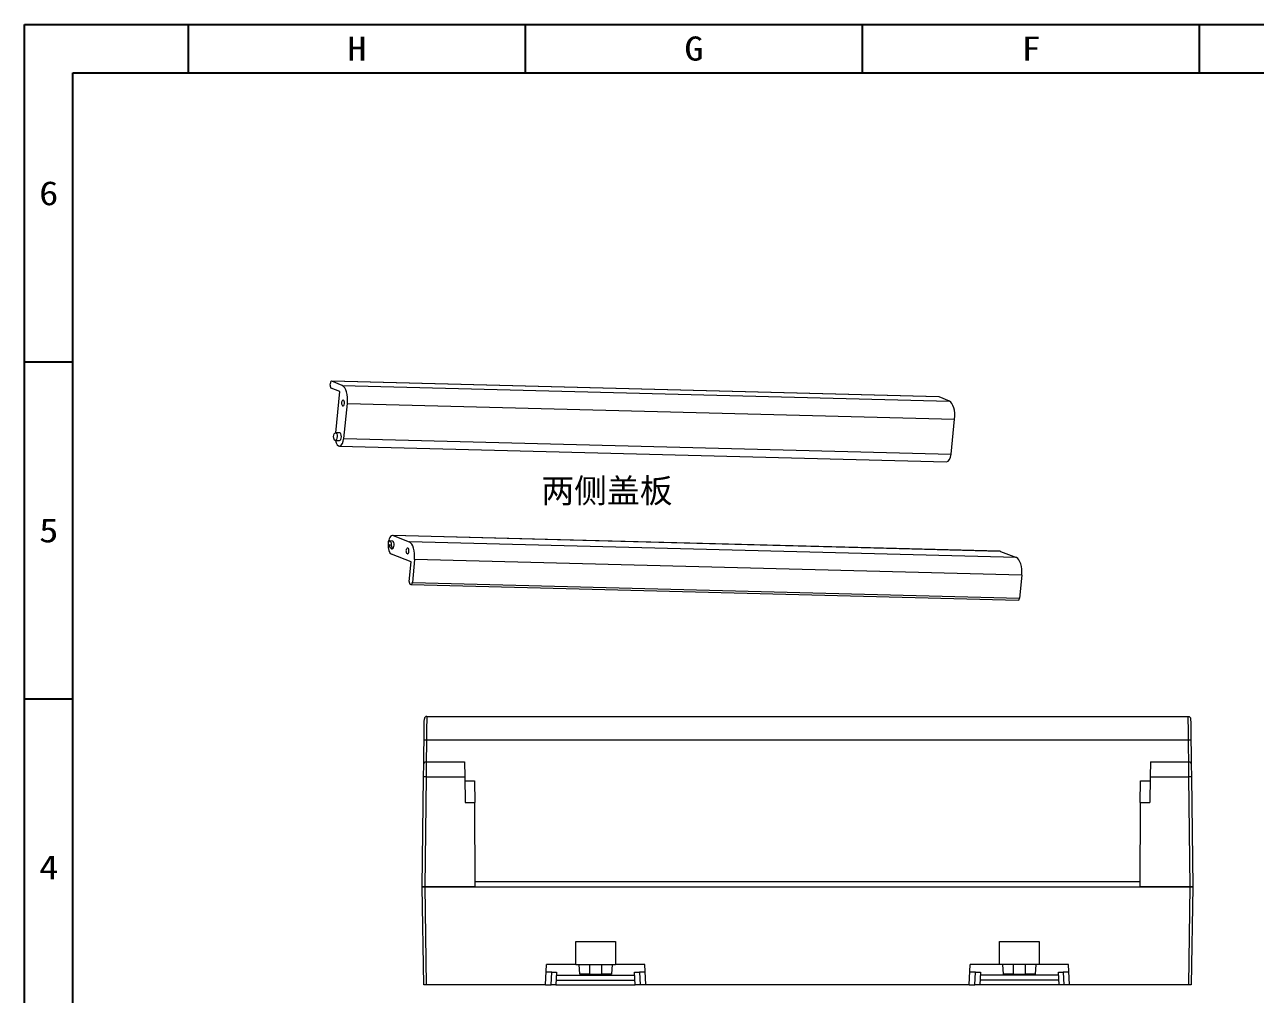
# Model space of a CAD drawing. Header units: millimetres. Extents: x -259 to 335, y 280 to 700.
# Drawn here: x -258.5 to -2.9, y 498.9 to 700.3 of the extents above; entities that cross this region are included whole.
import ezdxf
from ezdxf.enums import TextEntityAlignment as Align

# ---------------------------------------------------------------- set-up
doc = ezdxf.new("R2010")
doc.units = ezdxf.units.MM
doc.header["$MEASUREMENT"] = 0
doc.layers.get('0').update_dxf_attribs({"linetype": 'CONTINUOUS'})
doc.layers.add('1', color=7, linetype='CONTINUOUS')
doc.layers.add('50', color=7, linetype='CONTINUOUS')
doc.styles.add('TEXTSTYLE_0', font='txt', dxfattribs={"width": 0.8})

# ---------------------------------------------------------------- blocks, each defined once
blk = doc.blocks.new('SUN_6HWZ35TKK40GSGJE8VEUYAXIAKM')
at = {"color": 7, "linetype": 'Continuous'}
for p, q in [((-594, 420), (0, 420)), ((-594, 0), (-594, 420)), ((-560, 410), (-560, 420)), ((-490, 410), (-490, 420)), ((-420, 410), (-420, 420)), ((-350, 410), (-350, 420)), ((-584, 410), (-10, 410)), ((-584, 10), (-584, 410)), ((-594, 350), (-584, 350)), ((-594, 280), (-584, 280))]:
    blk.add_line(p, q, dxfattribs=at)
at = {"color": 2, "style": 'TEXTSTYLE_0'}
for s, width, p, p2 in [('H', 0.792988, (-526.99, 412.53), (-522.99, 412.53)), ('G', 0.736168, (-456.99, 412.53), (-452.99, 412.53)), ('F', 0.937433, (-386.99, 412.53), (-382.99, 412.53)), ('6', 1.029662, (-590.99, 382.5), (-586.99, 382.5)), ('5', 1.029662, (-590.99, 312.5), (-586.99, 312.5)), ('4', 1.029662, (-590.99, 242.5), (-586.99, 242.5))]:
    blk.add_text(s, height=5, dxfattribs=dict(at, width=width)).set_placement(p, p2, align=Align.FIT)

msp = doc.modelspace()

# ---------------------------------------------------------------- linework, layer by layer
at = {"layer": '1', "color": 7, "linetype": 'Continuous', "lineweight": 13}
for p, q in [((-175.13, 547.26), (-175.17, 544.1)), ((-175.13, 547.26), (-167.18, 547.26)), ((-167.18, 547.26), (-167.12, 544.1)), ((-24.71, 547.26), (-24.77, 544.1)), ((-24.71, 547.26), (-16.76, 547.26)), ((-16.73, 544.1), (-16.76, 547.26)), ((-175.67, 544.1), (-175.63, 546.77)), ((-16.26, 546.77), (-16.23, 544.1)), ((-175.95, 521.26), (-175.67, 544.1)), ((-175.17, 544.1), (-175.45, 521.26)), ((-175.17, 544.1), (-167.12, 544.1)), ((-167.12, 544.1), (-167.03, 538.76)), ((-167.11, 543.26), (-165.07, 543.26)), ((-165.07, 543.26), (-165.05, 538.76)), ((-26.84, 538.76), (-26.82, 543.26)), ((-26.82, 543.26), (-24.78, 543.26)), ((-24.77, 544.1), (-24.86, 538.76)), ((-24.77, 544.1), (-16.73, 544.1)), ((-16.45, 521.26), (-16.73, 544.1)), ((-16.23, 544.1), (-15.95, 521.26)), ((-167.03, 538.76), (-165.05, 538.76)), ((-164.96, 521.26), (-165.05, 538.76)), ((-26.84, 538.76), (-26.94, 521.26)), ((-26.84, 538.76), (-24.86, 538.76)), ((-175.63, 500.96), (-175.95, 521.26)), ((-175.45, 521.26), (-175.95, 521.26)), ((-175.95, 521.26), (-175.45, 521.26)), ((-164.96, 521.26), (-175.45, 521.26)), ((-175.45, 521.26), (-175.13, 500.96)), ((-175.45, 521.26), (-16.45, 521.26)), ((-16.45, 521.26), (-26.94, 521.26)), ((-16.76, 500.96), (-16.45, 521.26)), ((-15.95, 521.26), (-16.45, 521.26)), ((-16.45, 521.26), (-15.95, 521.26)), ((-15.95, 521.26), (-16.26, 500.96)), ((-144.05, 509.92), (-135.85, 509.92)), ((-144.05, 505.16), (-144.05, 509.92)), ((-135.85, 509.92), (-135.85, 505.16)), ((-56.05, 509.92), (-47.85, 509.92)), ((-56.05, 505.16), (-56.05, 509.92)), ((-47.85, 509.92), (-47.85, 505.16)), ((-150.36, 500.96), (-150.14, 505.16)), ((-149.04, 503.56), (-150.22, 503.56)), ((-144.05, 505.16), (-150.14, 505.16)), ((-149.18, 500.96), (-149.04, 503.56)), ((-149.04, 503.56), (-148.05, 503.56)), ((-148.05, 503.56), (-148.18, 500.96)), ((-144.05, 505.16), (-135.85, 505.16)), ((-143.26, 503.16), (-143.36, 505.16)), ((-141.25, 505.16), (-141.25, 503.16)), ((-138.65, 503.16), (-138.65, 505.16)), ((-136.53, 505.16), (-136.64, 503.16)), ((-129.76, 505.16), (-135.85, 505.16)), ((-131.71, 500.96), (-131.85, 503.56)), ((-131.85, 503.56), (-130.85, 503.56)), ((-130.85, 503.56), (-130.71, 500.96)), ((-129.67, 503.56), (-130.85, 503.56)), ((-129.54, 500.96), (-129.76, 505.16)), ((-62.36, 500.96), (-62.14, 505.16)), ((-61.04, 503.56), (-62.22, 503.56)), ((-56.05, 505.16), (-62.14, 505.16)), ((-61.18, 500.96), (-61.04, 503.56)), ((-61.04, 503.56), (-60.05, 503.56)), ((-60.05, 503.56), (-60.18, 500.96)), ((-47.85, 505.16), (-56.05, 505.16)), ((-55.26, 503.16), (-55.36, 505.16)), ((-53.25, 505.16), (-53.25, 503.16)), ((-50.65, 503.16), (-50.65, 505.16)), ((-48.53, 505.16), (-48.64, 503.16)), ((-41.76, 505.16), (-47.85, 505.16)), ((-43.71, 500.96), (-43.85, 503.56)), ((-43.85, 503.56), (-42.85, 503.56)), ((-42.85, 503.56), (-42.71, 500.96)), ((-41.67, 503.56), (-42.85, 503.56)), ((-41.54, 500.96), (-41.76, 505.16)), ((-148.13, 501.91), (-131.76, 501.91)), ((-148.08, 502.96), (-131.81, 502.96)), ((-141.25, 503.16), (-143.26, 503.16)), ((-141.25, 503.16), (-138.65, 503.16)), ((-136.64, 503.16), (-138.65, 503.16)), ((-43.76, 501.91), (-60.13, 501.91)), ((-43.81, 502.96), (-60.08, 502.96)), ((-53.25, 503.16), (-55.26, 503.16)), ((-53.25, 503.16), (-50.65, 503.16)), ((-48.64, 503.16), (-50.65, 503.16)), ((-175.13, 500.96), (-175.63, 500.96)), ((-150.36, 500.96), (-175.13, 500.96)), ((-150.36, 500.96), (-149.18, 500.96)), ((-148.18, 500.96), (-149.18, 500.96)), ((-148.18, 500.96), (-131.71, 500.96)), ((-130.71, 500.96), (-131.71, 500.96)), ((-129.54, 500.96), (-130.71, 500.96)), ((-62.36, 500.96), (-129.54, 500.96)), ((-62.36, 500.96), (-61.18, 500.96)), ((-60.18, 500.96), (-61.18, 500.96)), ((-43.71, 500.96), (-60.18, 500.96)), ((-42.71, 500.96), (-43.71, 500.96)), ((-41.54, 500.96), (-42.71, 500.96)), ((-16.76, 500.96), (-41.54, 500.96)), ((-16.26, 500.96), (-16.76, 500.96))]:
    msp.add_line(p, q, dxfattribs=at)
msp.add_arc((-175.02, 556.16), 0.5, 90, 179.3, dxfattribs=at)
at = {"layer": '1', "color": 7, "linetype": 'Continuous', "lineweight": 13, "extrusion": (0, 0, -1)}
for centre, start, end in [((16.87, 556.16), 90, 179.3), ((175.13, 546.76), 0.7, 90), ((16.76, 546.76), 90, 179.3)]:
    msp.add_arc(centre, 0.5, start, end, dxfattribs=at)
at = {"layer": '1', "color": 7, "linetype": 'Continuous', "lineweight": 13}
for centre, major_axis, ratio, start_param, end_param in [((-175.07, 551.71), (0.5, -0.006), 0.010471, 1.570924, 3.141593), ((-16.82, 551.71), (-0.5, -0.006), 0.010471, 3.141593, 4.712261), ((-175.17, 544.1), (-0.5, 0.006), 0.013589, 4.712555, 6.283185), ((-16.73, 544.1), (-0.5, -0.006), 0.013589, 3.141593, 4.712223)]:
    msp.add_ellipse(centre, major_axis=major_axis, ratio=ratio, start_param=start_param, end_param=end_param, dxfattribs=at)
for points, knots in [([(-175.57, 551.71), (-175.57, 552.01), (-175.57, 552.3), (-175.56, 552.87), (-175.56, 553.15), (-175.55, 553.69), (-175.55, 553.95), (-175.54, 554.43), (-175.54, 554.66), (-175.53, 555.07), (-175.53, 555.26), (-175.53, 555.58), (-175.53, 555.72), (-175.52, 555.94), (-175.52, 556.02), (-175.52, 556.14), (-175.52, 556.17), (-175.52, 556.17)], [0, 0, 0, 0, 0.125, 0.125, 0.25, 0.25, 0.375, 0.375, 0.5, 0.5, 0.625, 0.625, 0.75, 0.75, 0.875, 0.875, 1, 1, 1, 1]), ([(-175.02, 556.66), (-175.02, 556.66), (-175.02, 556.63), (-175.02, 556.5), (-175.02, 556.41), (-175.02, 556.22), (-175.03, 556.15), (-175.03, 556), (-175.03, 555.92), (-175.03, 555.65), (-175.03, 555.45), (-175.04, 554.99), (-175.04, 554.73), (-175.05, 554.19), (-175.05, 553.91), (-175.06, 553.31), (-175.06, 553), (-175.07, 552.36), (-175.07, 552.04), (-175.07, 551.71)], [0, 0, 0, 0, 0.125, 0.125, 0.25, 0.25, 0.3125, 0.3125, 0.375, 0.375, 0.5, 0.5, 0.625, 0.625, 0.75, 0.75, 0.875, 0.875, 1, 1, 1, 1]), ([(-16.82, 551.71), (-16.82, 552.04), (-16.83, 552.37), (-16.83, 553), (-16.84, 553.31), (-16.84, 553.76), (-16.84, 553.91), (-16.85, 554.19), (-16.85, 554.33), (-16.85, 554.73), (-16.85, 554.98), (-16.86, 555.44), (-16.86, 555.65), (-16.87, 556.01), (-16.87, 556.16), (-16.87, 556.41), (-16.87, 556.5), (-16.87, 556.63), (-16.87, 556.66), (-16.87, 556.66)], [0, 0, 0, 0, 0.125038, 0.125038, 0.250075, 0.250075, 0.312594, 0.312594, 0.375113, 0.375113, 0.500151, 0.500151, 0.625188, 0.625188, 0.750226, 0.750226, 0.875263, 0.875263, 1, 1, 1, 1]), ([(-16.37, 556.17), (-16.37, 556.17), (-16.37, 556.14), (-16.37, 556.02), (-16.37, 555.94), (-16.37, 555.72), (-16.37, 555.58), (-16.36, 555.25), (-16.36, 555.07), (-16.35, 554.65), (-16.35, 554.43), (-16.35, 553.95), (-16.34, 553.69), (-16.34, 553.15), (-16.33, 552.87), (-16.33, 552.3), (-16.32, 552.01), (-16.32, 551.71)], [0, 0, 0, 0, 0.125, 0.125, 0.25, 0.25, 0.375, 0.375, 0.5, 0.5, 0.625, 0.625, 0.75, 0.75, 0.875, 0.875, 1, 1, 1, 1]), ([(-175.63, 546.77), (-175.63, 547.1), (-175.63, 547.43), (-175.61, 549.08), (-175.59, 550.4), (-175.57, 551.71)], [0, 0, 0, 0, 0.202112, 0.202112, 1, 1, 1, 1]), ([(-175.07, 551.71), (-175.08, 551.38), (-175.08, 551.04), (-175.1, 549.56), (-175.11, 548.41), (-175.13, 547.26)], [0, 0, 0, 0, 0.224571, 0.224571, 1, 1, 1, 1]), ([(-16.82, 551.71), (-21.59, 551.71), (-26.37, 551.71), (-36.57, 551.71), (-42, 551.71), (-79.77, 551.71), (-112.12, 551.71), (-149.89, 551.71), (-155.32, 551.71), (-165.53, 551.71), (-170.3, 551.71), (-175.07, 551.71)], [0, 0, 0, 0, 0.090508, 0.090508, 0.193403, 0.193403, 0.806597, 0.806597, 0.909492, 0.909492, 1, 1, 1, 1]), ([(-16.76, 547.26), (-16.77, 547.59), (-16.77, 547.93), (-16.79, 549.41), (-16.8, 550.56), (-16.82, 551.71)], [0, 0, 0, 0, 0.224571, 0.224571, 1, 1, 1, 1]), ([(-16.32, 551.71), (-16.31, 551.38), (-16.31, 551.05), (-16.29, 549.4), (-16.27, 548.08), (-16.26, 546.77)], [0, 0, 0, 0, 0.202112, 0.202112, 1, 1, 1, 1]), ([(-164.96, 522.36), (-163.56, 522.36), (-162.15, 522.36), (-155.32, 522.36), (-149.89, 522.36), (-112.12, 522.36), (-79.77, 522.36), (-42, 522.36), (-36.57, 522.36), (-29.74, 522.36), (-28.33, 522.36), (-26.93, 522.36)], [0, 0, 0, 0, 0.0305, 0.0305, 0.148473, 0.148473, 0.851527, 0.851527, 0.9695, 0.9695, 1, 1, 1, 1])]:
    msp.add_open_spline(points, degree=3, knots=knots, dxfattribs=at)
msp.add_open_spline([(-175.02, 556.66), (-122.3, 556.66), (-69.59, 556.66), (-16.87, 556.66)], degree=3, dxfattribs=at)
at = {"layer": '50', "color": 7, "linetype": 'Continuous', "lineweight": 13}
for p, q in [((-68.68, 623.03), (-194.78, 626.3)), ((-192.58, 625.36), (-194.74, 626.29)), ((-68.63, 623.02), (-194.74, 626.29)), ((-195.06, 625.43), (-195.02, 625.89)), ((-193.05, 624.13), (-194.89, 624.85)), ((-193.93, 615.57), (-193.05, 624.13)), ((-192.58, 625.36), (-66.47, 622.09)), ((-192.23, 614.4), (-191.49, 621.65)), ((-191.49, 621.65), (-65.39, 618.39)), ((-66.47, 622.09), (-68.63, 623.02)), ((-66.13, 611.14), (-65.39, 618.39)), ((-194.02, 613.97), (-193.13, 613.95)), ((-193.09, 615.55), (-193.98, 615.57)), ((-192.23, 614.4), (-66.13, 611.14)), ((-193.16, 612.8), (-67.05, 609.53)), ((-182.15, 593.08), (-182.68, 593.09)), ((-182.15, 593.08), (-182.15, 593.08)), ((-56.02, 590.96), (-182.12, 594.23)), ((-181.97, 594.2), (-178.67, 592.9)), ((-55.87, 590.93), (-181.97, 594.2)), ((-183.06, 592.43), (-182.34, 592.15)), ((-182.3, 591.48), (-182.19, 591.48)), ((-52.57, 589.63), (-178.67, 592.9)), ((-55.87, 590.93), (-52.57, 589.63)), ((-178.25, 588.74), (-182.37, 590.36)), ((-178.67, 584.7), (-178.25, 588.74)), ((-177.56, 589.23), (-178.01, 584.45)), ((-51.46, 585.97), (-177.56, 589.23)), ((-51.46, 585.97), (-51.91, 581.19)), ((-178.29, 584.04), (-178.49, 584.12)), ((-178.25, 584.03), (-52.15, 580.77)), ((-178.01, 584.45), (-51.91, 581.19))]:
    msp.add_line(p, q, dxfattribs=at)
for centre in [(-191.99, 621.72), (-178.59, 591.01)]:
    msp.add_arc(centre, 0.75, 130.9815, 226.0506, dxfattribs=at)
for centre, major_axis, ratio, start_param, end_param in [((-194.79, 625.8), (-0.013, -0.5), 0.458495, 2.960326, 4.54683), ((-194.84, 625.34), (-0.013, -0.5), 0.458495, 4.54683, 6.117626), ((-192.92, 622.22), (-0.08, -3.2), 0.458495, 1.405237, 2.960326), ((-192.39, 621.73), (0.016, 0.6), 0.458495, 2.744342, 4.546831), ((-192.39, 621.73), (0.016, 0.6), 0.458495, 0, 0.397277), ((-192.39, 621.73), (0.016, 0.6), 0.458495, 4.546831, 6.283185), ((-68.69, 622.53), (0.013, 0.5), 0.458495, 6.101918, 6.283201), ((-66.82, 618.95), (-0.08, -3.2), 0.458495, 1.405237, 2.960326), ((-193.11, 614.75), (-0.05, -1.95), 0.458495, 5.135142, 7.688423), ((-193.11, 614.75), (0.021, 0.8), 0.458495, 3.141655, 6.28315), ((-67, 611.48), (0.05, 1.95), 0.458495, 3.141557, 4.54683), ((-182.7, 592.29), (0.021, 0.8), 0.458495, 4.54683, 7.688423), ((-182.17, 592.28), (-0.05, -1.95), 0.458495, 2.976034, 4.617025), ((-182.17, 592.28), (0.021, 0.8), 0.458495, 3.141754, 6.117628), ((-182.17, 592.28), (0.021, 0.8), 0.458495, 6.117625, 6.283185), ((-182.17, 592.28), (-0.05, -1.95), 0.458495, 4.647803, 6.117626), ((-182.7, 592.29), (0.443, -0.801), 0.283126, 4.38198, 7.523573), ((-178.99, 591.02), (-0.016, -0.6), 0.458495, 5.885835, 6.283185), ((-178.99, 591.02), (-0.016, -0.6), 0.458495, 2.976033, 3.538966), ((-178.99, 591.02), (-0.016, -0.6), 0.458495, 0, 2.976032), ((-179, 589.75), (0.08, 3.2), 0.458495, 4.562538, 6.117626), ((-56.07, 589.01), (0.05, 1.95), 0.458495, 6.117626, 6.283198), ((-52.89, 586.48), (0.08, 3.2), 0.458495, 4.562538, 6.117626), ((-178.44, 584.62), (-0.013, -0.5), 0.458495, 4.54683, 6.117626), ((-178.24, 584.53), (-0.013, -0.5), 0.458495, 6.117626, 7.704131), ((-52.14, 581.27), (0.013, 0.5), 0.458495, 3.141598, 4.562538)]:
    msp.add_ellipse(centre, major_axis=major_axis, ratio=ratio, start_param=start_param, end_param=end_param, dxfattribs=at)
msp.add_ellipse((-194, 614.77), major_axis=(0.021, 0.8), ratio=0.458495, dxfattribs=at)

# ---------------------------------------------------------------- block references
msp.add_blockref('SUN_6HWZ35TKK40GSGJE8VEUYAXIAKM', (335.47, 280.31))

# ---------------------------------------------------------------- texts
at = {"lineweight": 18, "insert": (-151.24, 606.03), "char_height": 5, "attachment_point": 1}
msp.add_mtext_dynamic_manual_height_columns('{\\fSimSun|b0|i0|c134|p2;两侧盖板}', width=36.3542, gutter_width=1, heights=[0], dxfattribs=at)

doc.saveas('drawing.dxf')
